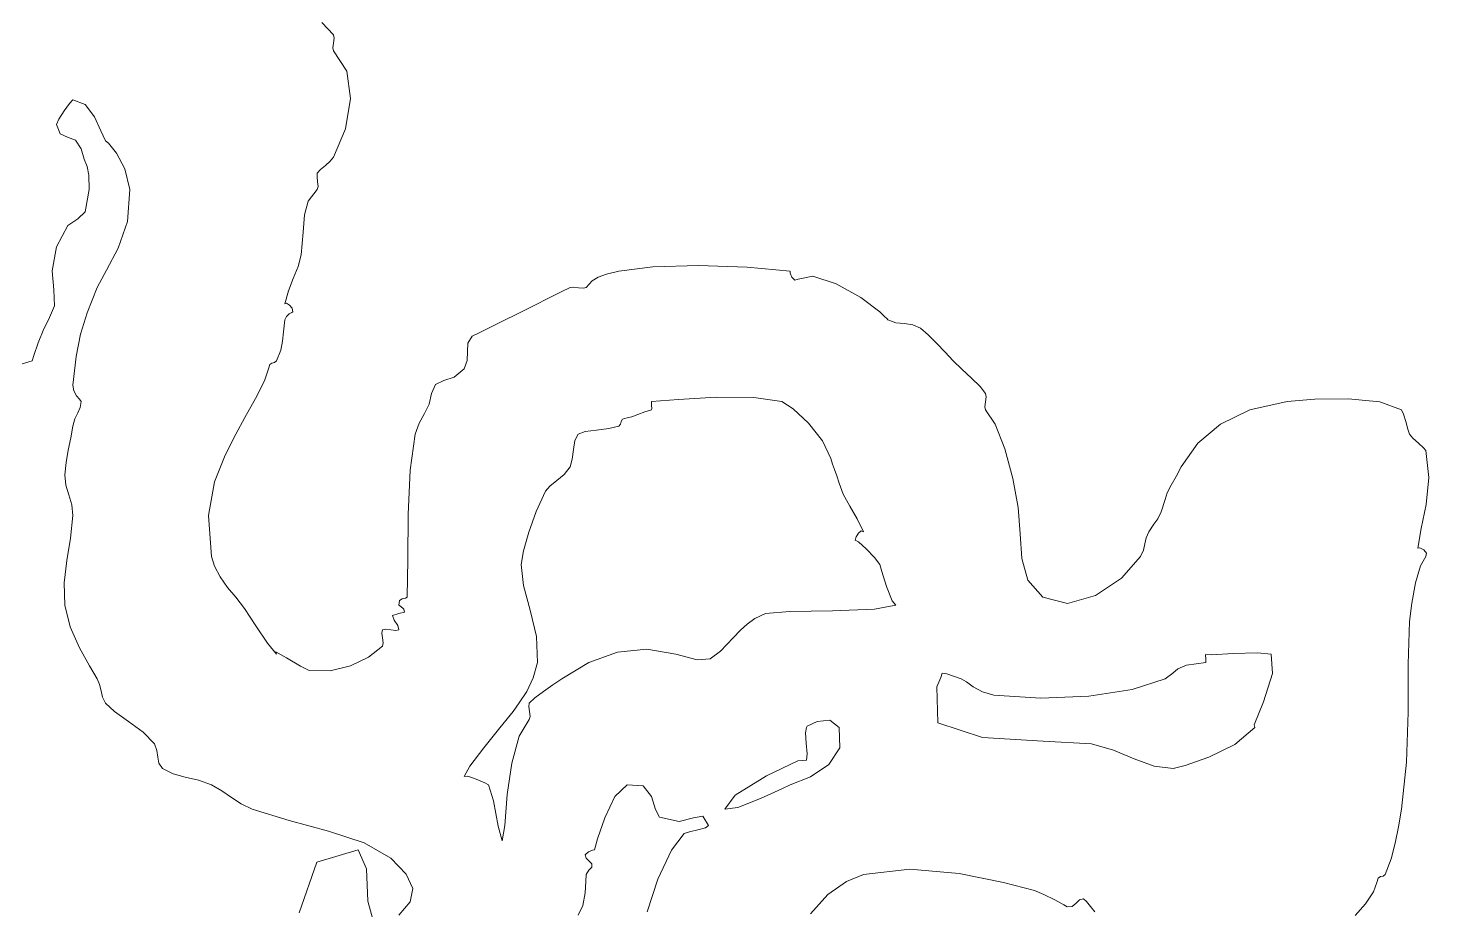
# Model space of a CAD drawing. Header units: inches. Extents: x 18 to 851, y -500 to 848.
# Drawn here: x 613.87 to 632.07, y 371.4 to 382.85 of the extents above; entities that cross this region are included whole.
import ezdxf

# ---------------------------------------------------------------- set-up
doc = ezdxf.new("R2010")
doc.units = ezdxf.units.IN
doc.header["$MEASUREMENT"] = 0
doc.layers.add('Layer 1', color=7, linetype='Continuous')

msp = doc.modelspace()

# ---------------------------------------------------------------- linework, layer by layer
at = {"layer": 'Layer 1', "lineweight": 0}
for points in [[(617.688, 382.922), (617.843, 382.764), (617.849, 382.719), (617.84, 382.655), (617.832, 382.592), (617.843, 382.553), (618.015, 382.289), (618.06, 381.934), (617.996, 381.543), (617.843, 381.176), (617.798, 381.123), (617.735, 381.067), (617.673, 381.013), (617.631, 380.964), (617.627, 380.919), (617.635, 380.854), (617.642, 380.792), (617.631, 380.752), (617.512, 380.604), (617.465, 380.425), (617.449, 380.198), (617.42, 379.905), (617.38, 379.752), (617.318, 379.598), (617.256, 379.438), (617.208, 379.271), (617.229, 379.277), (617.268, 379.253), (617.304, 379.212), (617.313, 379.165), (617.298, 379.156), (617.264, 379.137), (617.229, 379.106), (617.208, 379.059), (617.192, 378.905), (617.18, 378.782), (617.155, 378.665), (617.102, 378.529), (617.076, 378.507), (617.042, 378.5), (617.012, 378.481), (616.996, 378.423), (616.944, 378.27), (616.829, 378.041), (616.691, 377.792), (616.572, 377.576), (616.432, 377.303), (616.295, 376.955), (616.218, 376.52), (616.255, 375.988), (616.296, 375.862), (616.369, 375.723), (616.465, 375.584), (616.572, 375.458), (616.684, 375.311), (616.834, 375.085), (616.985, 374.861), (617.102, 374.717), (617.09, 374.748), (617.23, 374.67), (617.412, 374.563), (617.525, 374.506), (617.797, 374.504), (618.062, 374.567), (618.297, 374.679), (618.479, 374.823), (618.488, 374.867), (618.479, 374.93), (618.469, 374.992), (618.479, 375.035), (618.521, 375.043), (618.587, 375.034), (618.651, 375.025), (618.69, 375.035), (618.676, 375.089), (618.627, 375.159), (618.609, 375.221), (618.69, 375.247), (618.762, 375.265), (618.753, 375.304), (618.713, 375.341), (618.69, 375.353), (618.697, 375.415), (618.734, 375.438), (618.775, 375.446), (618.796, 375.458), (618.807, 375.947), (618.812, 376.531), (618.836, 377.108), (618.902, 377.576), (618.955, 377.719), (619.023, 377.844), (619.083, 377.967), (619.113, 378.105), (619.164, 378.223), (619.274, 378.271), (619.41, 378.316), (619.537, 378.423), (619.577, 378.534), (619.58, 378.649), (619.588, 378.757), (619.643, 378.847), (619.744, 378.895), (619.995, 379.021), (620.282, 379.166), (620.49, 379.271), (620.592, 379.321), (620.694, 379.373), (620.8, 379.425), (620.914, 379.482), (620.96, 379.485), (621.024, 379.478), (621.087, 379.472), (621.125, 379.482), (621.203, 379.566), (621.281, 379.617), (621.387, 379.653), (621.549, 379.694), (621.989, 379.751), (622.582, 379.767), (623.215, 379.745), (623.772, 379.694), (623.772, 379.668), (623.796, 379.615), (623.835, 379.575), (623.878, 379.588), (624.07, 379.63), (624.371, 379.529), (624.69, 379.353), (624.938, 379.165), (624.957, 379.146), (624.996, 379.108), (625.032, 379.072), (625.043, 379.059), (625.146, 379.024), (625.259, 379.012), (625.369, 378.996), (625.467, 378.953), (625.565, 378.868), (625.674, 378.757), (625.785, 378.639), (625.89, 378.529), (626.005, 378.42), (626.13, 378.304), (626.241, 378.195), (626.313, 378.105), (626.318, 378.06), (626.31, 377.995), (626.303, 377.933), (626.313, 377.894), (626.437, 377.707), (626.562, 377.384), (626.668, 376.999), (626.737, 376.623), (626.762, 376.283), (626.785, 375.962), (626.863, 375.681), (627.055, 375.458), (627.376, 375.377), (627.738, 375.481), (628.077, 375.705), (628.325, 375.988), (628.362, 376.069), (628.382, 376.15), (628.399, 376.229), (628.432, 376.306), (628.498, 376.407), (628.549, 376.477), (628.594, 376.566), (628.643, 376.729), (628.673, 376.812), (628.724, 376.913), (628.786, 377.028), (628.854, 377.153), (629.068, 377.458), (629.362, 377.708), (629.747, 377.891), (630.231, 378), (630.59, 378.029), (631.022, 378.033), (631.432, 377.994), (631.714, 377.894), (631.743, 377.838), (631.771, 377.741), (631.797, 377.641), (631.819, 377.576), (631.864, 377.524), (631.935, 377.458), (632, 377.397), (632.031, 377.364), (632.072, 377.012), (632.036, 376.664), (631.972, 376.349), (631.926, 376.094), (631.953, 376.099), (632.004, 376.072), (632.042, 376.03), (632.031, 375.988), (631.962, 375.864), (631.898, 375.644), (631.849, 375.383), (631.819, 375.141), (631.802, 374.59), (631.8, 373.964), (631.781, 373.317), (631.714, 372.706), (631.675, 372.478), (631.635, 372.265), (631.581, 372.06), (631.502, 371.858), (631.477, 371.837), (631.442, 371.83), (631.412, 371.811), (631.396, 371.753), (631.352, 371.63), (631.248, 371.474), (631.112, 371.324)], [(618.69, 371.329), (618.839, 371.503), (618.87, 371.675), (618.785, 371.86), (618.584, 372.07), (618.24, 372.267), (617.775, 372.421), (617.265, 372.559), (616.784, 372.706), (616.643, 372.774), (616.516, 372.858), (616.391, 372.945), (616.255, 373.023), (616.086, 373.083), (615.915, 373.122), (615.756, 373.164), (615.619, 373.235), (615.571, 373.302), (615.557, 373.382), (615.548, 373.467), (615.514, 373.553), (615.367, 373.706), (615.178, 373.846), (614.997, 373.972), (614.879, 374.082), (614.842, 374.16), (614.821, 374.242), (614.803, 374.324), (614.772, 374.4), (614.673, 374.567), (614.543, 374.803), (614.422, 375.074), (614.349, 375.353), (614.342, 375.644), (614.377, 375.935), (614.425, 376.227), (614.455, 376.518), (614.44, 376.659), (614.401, 376.787), (614.362, 376.913), (614.349, 377.047), (614.366, 377.207), (614.396, 377.37), (614.429, 377.53), (614.455, 377.682), (614.48, 377.776), (614.519, 377.854), (614.551, 377.924), (614.561, 378), (614.541, 378.03), (614.503, 378.076), (614.467, 378.137), (614.455, 378.211), (614.496, 378.583), (614.553, 378.875), (614.64, 379.154), (614.772, 379.482), (614.894, 379.708), (615.045, 379.991), (615.166, 380.337), (615.196, 380.752), (615.132, 381.022), (615.021, 381.227), (614.918, 381.354), (614.879, 381.388), (614.82, 381.515), (614.735, 381.698), (614.616, 381.858), (614.455, 381.917), (614.412, 381.873), (614.34, 381.775), (614.272, 381.668), (614.243, 381.6), (614.291, 381.479), (614.387, 381.434), (614.49, 381.393), (614.561, 381.282), (614.604, 381.149), (614.641, 381.054), (614.664, 380.94), (614.667, 380.752), (614.617, 380.464), (614.52, 380.374), (614.39, 380.288), (614.243, 380.011), (614.187, 379.698), (614.206, 379.45), (614.217, 379.244), (614.137, 379.059), (614.076, 378.943), (614.005, 378.763), (613.946, 378.598), (613.926, 378.529), (613.796, 378.489)], [(621.973, 377.894), (621.975, 377.911), (621.973, 377.947), (621.971, 377.983), (621.973, 378), (622.323, 378.028), (622.811, 378.055), (623.301, 378.054), (623.666, 378), (623.814, 377.903), (624.01, 377.719), (624.192, 377.489), (624.302, 377.258), (624.323, 377.188), (624.351, 377.116), (624.38, 377.035), (624.408, 376.941), (624.463, 376.796), (624.548, 376.64), (624.643, 376.475), (624.726, 376.306), (624.697, 376.32), (624.66, 376.291), (624.629, 376.242), (624.619, 376.2), (624.66, 376.176), (624.76, 376.086), (624.868, 375.975), (624.938, 375.882), (624.965, 375.791), (625.027, 375.597), (625.098, 375.412), (625.148, 375.353), (624.87, 375.301), (624.324, 375.282), (623.768, 375.272), (623.455, 375.247), (623.315, 375.181), (623.215, 375.11), (623.129, 375.029), (623.031, 374.929), (622.867, 374.758), (622.736, 374.66), (622.567, 374.644), (622.29, 374.717), (621.913, 374.785), (621.531, 374.744), (621.159, 374.611), (620.808, 374.4), (620.692, 374.319), (620.567, 374.233), (620.457, 374.15), (620.384, 374.082), (620.377, 374.037), (620.387, 373.973), (620.396, 373.911), (620.384, 373.87), (620.251, 373.653), (620.158, 373.305), (620.099, 372.895), (620.066, 372.494), (620.031, 372.293), (619.98, 372.484), (619.92, 372.812), (619.854, 373.023), (619.806, 373.046), (619.696, 373.093), (619.587, 373.132), (619.537, 373.129), (619.613, 373.266), (619.792, 373.501), (620.003, 373.761), (620.173, 373.976), (620.254, 374.086), (620.351, 374.233), (620.437, 374.41), (620.49, 374.611), (620.479, 374.949), (620.396, 375.292), (620.309, 375.612), (620.278, 375.882), (620.31, 376.062), (620.377, 376.302), (620.474, 376.57), (620.596, 376.835), (620.653, 376.901), (620.742, 376.973), (620.836, 377.054), (620.914, 377.153), (620.942, 377.25), (620.957, 377.375), (620.978, 377.495), (621.02, 377.576), (621.111, 377.609), (621.258, 377.629), (621.418, 377.649), (621.549, 377.682), (621.569, 377.706), (621.577, 377.74), (621.597, 377.772), (621.654, 377.788), (621.715, 377.802), (621.796, 377.832), (621.886, 377.866), (621.973, 377.894), (621.973, 377.894)], [(621.654, 377.788), (621.597, 377.772), (621.577, 377.74), (621.569, 377.706), (621.549, 377.682), (621.418, 377.649), (621.258, 377.629), (621.111, 377.609), (621.02, 377.576), (620.978, 377.495), (620.957, 377.375), (620.942, 377.25), (620.914, 377.153), (620.836, 377.054), (620.742, 376.973), (620.653, 376.901), (620.596, 376.835), (620.474, 376.57), (620.377, 376.302), (620.31, 376.062), (620.278, 375.882), (620.309, 375.612), (620.396, 375.292), (620.479, 374.949), (620.49, 374.611), (620.437, 374.41), (620.351, 374.233), (620.254, 374.086), (620.173, 373.976), (620.003, 373.761), (619.792, 373.501), (619.613, 373.266), (619.537, 373.129), (619.587, 373.132), (619.696, 373.093), (619.806, 373.046), (619.854, 373.023), (619.92, 372.812), (619.98, 372.484), (620.031, 372.293), (620.066, 372.494), (620.099, 372.895), (620.158, 373.305), (620.251, 373.653), (620.384, 373.87), (620.396, 373.911), (620.387, 373.973), (620.377, 374.037), (620.384, 374.082), (620.457, 374.15), (620.567, 374.233), (620.692, 374.319), (620.808, 374.4), (621.159, 374.611), (621.531, 374.744), (621.913, 374.785), (622.29, 374.717), (622.567, 374.644), (622.736, 374.66), (622.867, 374.758), (623.031, 374.929), (623.129, 375.029), (623.215, 375.11), (623.315, 375.181), (623.455, 375.247), (623.768, 375.272), (624.324, 375.282), (624.87, 375.301), (625.148, 375.353), (625.098, 375.412), (625.027, 375.597), (624.965, 375.791), (624.938, 375.882), (624.868, 375.975), (624.76, 376.086), (624.66, 376.176), (624.619, 376.2), (624.629, 376.242), (624.66, 376.291), (624.697, 376.32), (624.726, 376.306), (624.643, 376.475), (624.548, 376.64), (624.463, 376.796), (624.408, 376.941), (624.38, 377.035), (624.351, 377.116), (624.323, 377.188), (624.302, 377.258), (624.192, 377.489), (624.01, 377.719), (623.814, 377.903), (623.666, 378), (623.301, 378.054), (622.811, 378.055), (622.323, 378.028), (621.973, 378), (621.971, 377.983), (621.973, 377.947), (621.975, 377.911), (621.973, 377.894), (621.886, 377.866), (621.796, 377.832), (621.715, 377.802), (621.654, 377.788), (621.654, 377.788)], [(629.172, 374.611), (629.174, 374.628), (629.172, 374.664), (629.17, 374.7), (629.172, 374.717), (629.246, 374.712), (629.528, 374.727), (629.844, 374.737), (630.02, 374.717), (630.04, 374.469), (629.922, 374.099), (629.8, 373.799), (629.808, 373.765), (629.552, 373.547), (629.211, 373.381), (628.904, 373.274), (628.749, 373.235), (628.501, 373.264), (628.244, 373.359), (627.975, 373.472), (627.689, 373.553), (627.059, 373.588), (626.272, 373.636), (625.692, 373.828), (625.678, 374.294), (625.729, 374.416), (625.746, 374.471), (625.809, 374.464), (625.996, 374.4), (626.064, 374.359), (626.153, 374.295), (626.27, 374.23), (626.42, 374.188), (627.029, 374.146), (627.654, 374.171), (628.218, 374.258), (628.643, 374.4), (628.746, 374.47), (628.811, 374.527), (628.923, 374.574), (629.172, 374.611), (629.172, 374.611)], [(628.643, 374.4), (628.218, 374.258), (627.654, 374.171), (627.029, 374.146), (626.42, 374.188), (626.27, 374.23), (626.153, 374.295), (626.064, 374.359), (625.996, 374.4), (625.809, 374.464), (625.746, 374.471), (625.729, 374.416), (625.678, 374.294), (625.692, 373.828), (626.272, 373.636), (627.059, 373.588), (627.689, 373.553), (627.975, 373.472), (628.244, 373.359), (628.501, 373.264), (628.749, 373.235), (628.904, 373.274), (629.211, 373.381), (629.552, 373.547), (629.808, 373.765), (629.8, 373.799), (629.922, 374.099), (630.04, 374.469), (630.02, 374.717), (629.844, 374.737), (629.528, 374.727), (629.246, 374.712), (629.172, 374.717), (629.17, 374.7), (629.172, 374.664), (629.174, 374.628), (629.172, 374.611), (628.923, 374.574), (628.811, 374.527), (628.746, 374.47), (628.643, 374.4), (628.643, 374.4)], [(623.984, 373.765), (623.994, 373.785), (624.123, 373.842), (624.289, 373.861), (624.408, 373.765), (624.418, 373.503), (624.274, 373.287), (624.039, 373.124), (623.772, 373.023), (623.667, 372.968), (623.39, 372.843), (623.092, 372.728), (622.926, 372.706), (623.058, 372.886), (623.468, 373.138), (623.871, 373.333), (623.984, 373.341), (623.994, 373.422), (623.981, 373.562), (623.971, 373.698), (623.984, 373.765), (623.984, 373.765)], [(623.984, 373.341), (623.871, 373.333), (623.468, 373.138), (623.058, 372.886), (622.926, 372.706), (623.092, 372.728), (623.39, 372.843), (623.667, 372.968), (623.772, 373.023), (624.039, 373.124), (624.274, 373.287), (624.418, 373.503), (624.408, 373.765), (624.289, 373.861), (624.123, 373.842), (623.994, 373.785), (623.984, 373.765), (623.971, 373.698), (623.981, 373.562), (623.994, 373.422), (623.984, 373.341), (623.984, 373.341)], [(621.917, 371.371), (622.055, 371.796), (622.23, 372.173), (622.396, 372.388), (622.464, 372.41), (622.573, 372.436), (622.674, 372.464), (622.714, 372.494), (622.641, 372.615), (622.518, 372.592), (622.333, 372.546), (622.078, 372.6), (622.023, 372.7), (621.971, 372.868), (621.865, 373.007), (621.654, 373.023), (621.496, 372.872), (621.364, 372.593), (621.272, 372.318), (621.231, 372.176), (621.206, 372.173), (621.152, 372.15), (621.111, 372.114), (621.125, 372.07), (621.199, 371.994), (621.197, 371.95), (621.158, 371.914), (621.125, 371.858), (621.119, 371.768), (621.109, 371.618), (621.08, 371.456), (621.02, 371.329)], [(617.396, 371.359), (617.625, 372.016), (618.161, 372.176), (618.271, 371.93), (618.287, 371.51), (618.371, 371.211)], [(627.732, 371.374), (627.674, 371.442), (627.623, 371.507), (627.584, 371.541), (627.534, 371.529), (627.487, 371.486), (627.437, 371.443), (627.372, 371.435), (627.33, 371.461), (627.213, 371.526), (627.069, 371.599), (626.949, 371.647), (626.543, 371.753), (625.968, 371.868), (625.327, 371.926), (624.726, 371.858), (624.505, 371.767), (624.263, 371.597), (624.039, 371.346)]]:
    msp.add_lwpolyline(points, dxfattribs=at)

doc.saveas('drawing.dxf')
